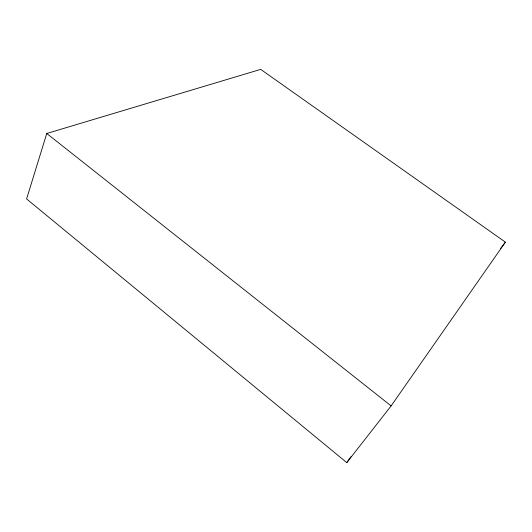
<?xml version="1.0" encoding="UTF-8"?>
<svg xmlns="http://www.w3.org/2000/svg" width="532" height="532" viewBox="0 0 532 532"><rect width="100%" height="100%" fill="white"/><g stroke="black" fill="none" stroke-linecap="round" stroke-linejoin="round"><path stroke-width="0.8" d="M46.756 133.485L26.6 198.941L346.784 462.621L391.12 405.909L505.4 242.153L260.7 69.379L46.756 133.485L391.12 405.909M346.784 462.621L351.1 456.516M500.399 248.657L505.4 242.153"/></g></svg>
